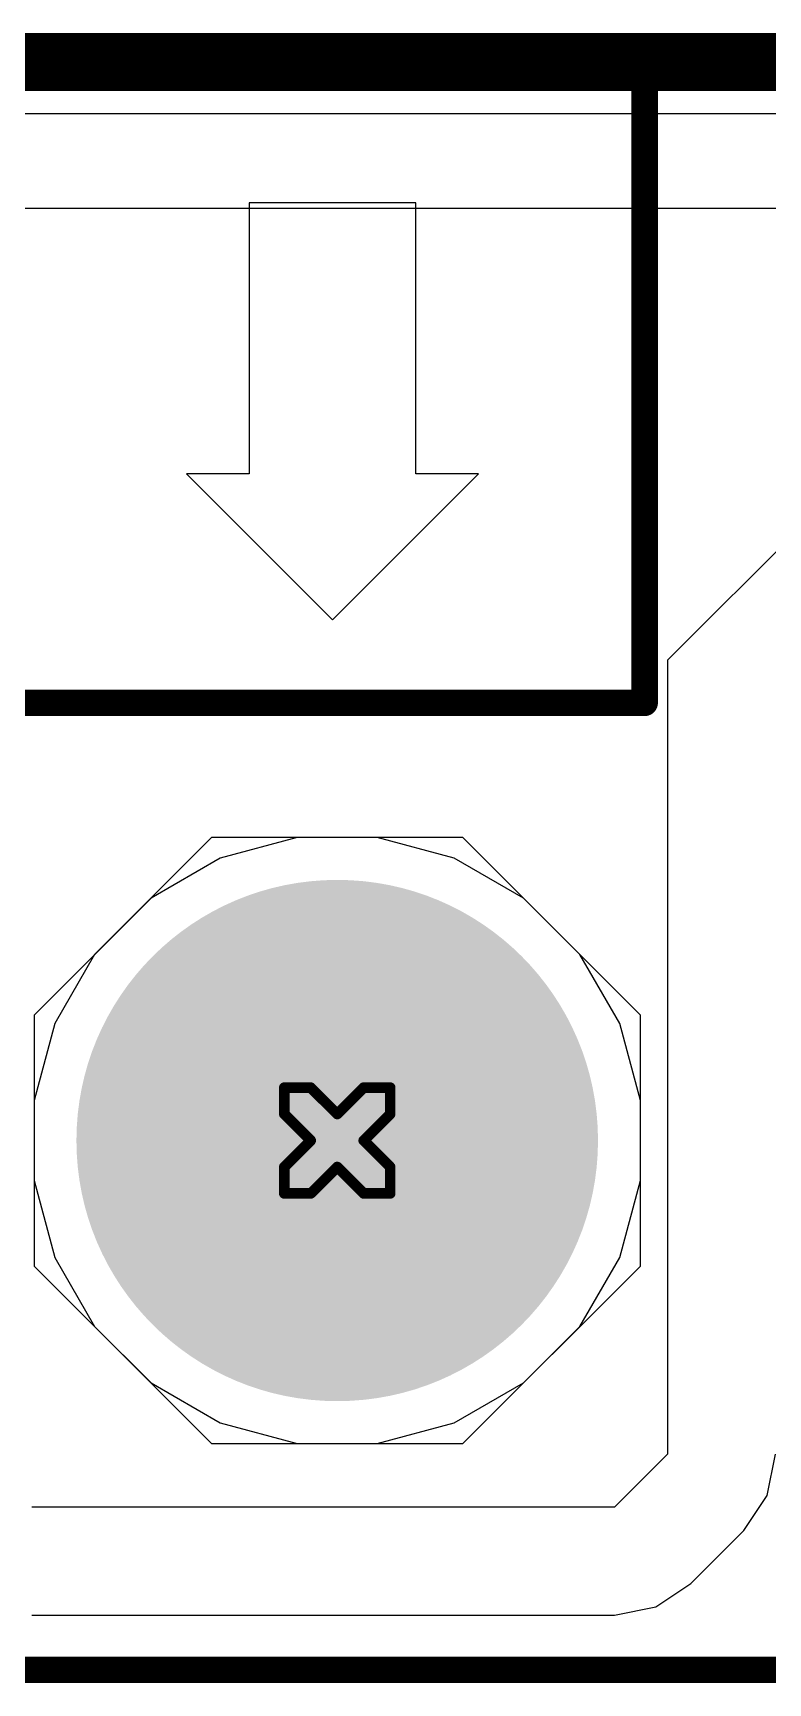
# Model space of a CAD drawing. Header units: inches. Extents: x -4 to 5258, y -4 to 5281.
# Drawn here: x 117.84 to 121.37, y 98.22 to 106.14 of the extents above; entities that cross this region are included whole.
import ezdxf

# ---------------------------------------------------------------- set-up
doc = ezdxf.new("R2010")
doc.units = ezdxf.units.IN
for name, color, linetype in [('Board Outline', 216, 'Continuous'), ('Bottom Layer', 5, 'Continuous'), ('Bottom Solder', 6, 'Continuous'), ('Drill Drawing', 1, 'Continuous'), ('Layer 1', 16, 'Continuous'), ('Layer 2', 76, 'Continuous'), ('Multi-Layer', 9, 'Continuous'), ('Pad Holes', 156, 'Continuous'), ('Top Layer', 1, 'Continuous'), ('Top Overlay', 2, 'Continuous'), ('Top Solder', 216, 'Continuous')]:
    doc.layers.add(name, color=color, linetype=linetype)

# ---------------------------------------------------------------- blocks, each defined once
blk = doc.blocks.new('DB128L_5_08_3P_OG_S_216')
at = {"layer": 'Bottom Layer'}
h = blk.add_hatch(color=5, dxfattribs=at)
edge = h.paths.add_edge_path()
edge.add_arc((5.08, 0), 1.2, 0, 360)
at = {"layer": 'Bottom Solder'}
h = blk.add_hatch(color=6, dxfattribs=at)
edge = h.paths.add_edge_path()
edge.add_arc((5.08, 0), 1.2508, 0, 360)
at = {"layer": 'Layer 1'}
h = blk.add_hatch(color=16, dxfattribs=at)
edge = h.paths.add_edge_path()
edge.add_arc((5.08, 0), 1.2, 0, 360)
at = {"layer": 'Layer 2'}
h = blk.add_hatch(color=76, dxfattribs=at)
edge = h.paths.add_edge_path()
edge.add_arc((5.08, 0), 1.2, 0, 360)
at = {"layer": 'Multi-Layer'}
h = blk.add_hatch(color=9, dxfattribs=at)
edge = h.paths.add_edge_path()
edge.add_arc((5.08, 0), 1.2, 0, 360)
at = {"layer": 'Pad Holes'}
h = blk.add_hatch(color=7, dxfattribs=at)
edge = h.paths.add_edge_path()
edge.add_arc((5.08, 0), 0.8, 0, 360)
at = {"layer": 'Top Layer'}
h = blk.add_hatch(color=1, dxfattribs=at)
edge = h.paths.add_edge_path()
edge.add_arc((5.08, 0), 1.2, 0, 360)
at = {"layer": 'Top Solder'}
h = blk.add_hatch(color=216, dxfattribs=at)
edge = h.paths.add_edge_path()
edge.add_arc((5.08, 0), 1.2508, 0, 360)
at = {"layer": 'Top Overlay'}
for p, q in [((5.1031, -2.4996), (4.4031, -3.1996)), ((5.8031, -3.1996), (5.1031, -2.4996)), ((5.1031, -2.4996), (5.1031, -2.4996)), ((4.4031, -3.1996), (4.7031, -3.1996)), ((4.7031, -3.1996), (4.7031, -4.4996)), ((5.5031, -4.4996), (5.5031, -3.1996)), ((5.5031, -3.1996), (5.8031, -3.1996)), ((4.7031, -4.4996), (5.5031, -4.4996))]:
    blk.add_line(p, q, dxfattribs=at)
for points in [[(7.53, 2.54, 0.127, 0.127, 0), (-7.53, 2.54, 0.127, 0.127, 0)], [(3.6053, -2.1005, 0.127, 0.127, 0), (3.6053, -5.1002, 0.127, 0.127, 0)], [(6.605, -2.1005, 0.127, 0.127, 0), (3.6053, -2.1005, 0.127, 0.127, 0)], [(7.62, -5.1, 0.127, 0.127, 0), (-7.62, -5.1, 0.127, 0.127, 0)]]:
    blk.add_lwpolyline(points, format="xyseb", dxfattribs=at)
for points in [[(3.5736, -2.1005, 0.0635, 0.0635, 1), (3.6371, -2.1005, 0.0635, 0.0635, 1)], [(3.5736, -2.1005, 0.0635, 0.0635, 1), (3.6371, -2.1005, 0.0635, 0.0635, 1)], [(3.5736, -5.1002, 0.0635, 0.0635, 1), (3.6371, -5.1002, 0.0635, 0.0635, 1)]]:
    blk.add_lwpolyline(points, format="xyseb", close=True, dxfattribs=at)

msp = doc.modelspace()

# ---------------------------------------------------------------- linework, layer by layer
at = {"layer": 'Board Outline'}
msp.add_lwpolyline([(-4.0093, 106.0093, 0.254, 0.254, 0), (145.9907, 106.0093, 0.254, 0.254, 0)], format="xyseb", dxfattribs=at)
at = {"layer": 'Bottom Layer'}
for p, q in [((50.1444, 105.2954), (125.6622, 105.2954)), ((119.1115, 102.2751), (118.7417, 102.176)), ((119.4943, 102.2751), (119.1115, 102.2751)), ((119.8641, 102.176), (119.4943, 102.2751)), ((118.7417, 102.176), (118.4101, 101.9846)), ((120.1957, 101.9846), (119.8641, 102.176)), ((118.4101, 101.9846), (118.1394, 101.7139)), ((120.4664, 101.7139), (120.1957, 101.9846)), ((118.1394, 101.7139), (117.948, 101.3823)), ((120.6578, 101.3823), (120.4664, 101.7139)), ((117.948, 101.3823), (117.8489, 101.0125)), ((120.7569, 101.0125), (120.6578, 101.3823)), ((117.8489, 101.0125), (117.8489, 100.6297)), ((120.7569, 100.6297), (120.7569, 101.0125)), ((117.8489, 100.6297), (117.948, 100.2599)), ((120.6578, 100.2599), (120.7569, 100.6297)), ((117.948, 100.2599), (118.1394, 99.9283)), ((120.4664, 99.9283), (120.6578, 100.2599)), ((118.1394, 99.9283), (118.4101, 99.6576)), ((120.1957, 99.6576), (120.4664, 99.9283)), ((118.4101, 99.6576), (118.7417, 99.4662)), ((119.8641, 99.4662), (120.1957, 99.6576)), ((118.7417, 99.4662), (119.1115, 99.3671)), ((119.4943, 99.3671), (119.8641, 99.4662)), ((119.1115, 99.3671), (119.4943, 99.3671))]:
    msp.add_line(p, q, dxfattribs=at)
at = {"layer": 'Drill Drawing'}
for points in [[(119.0489, 100.9481, 0.0508, 0.0508, 0), (119.0489, 101.0751, 0.0508, 0.0508, 0)], [(119.0489, 101.0751, 0.0508, 0.0508, 0), (119.1759, 101.0751, 0.0508, 0.0508, 0)], [(119.1759, 101.0751, 0.0508, 0.0508, 0), (119.3029, 100.9481, 0.0508, 0.0508, 0)], [(119.3029, 100.9481, 0.0508, 0.0508, 0), (119.4299, 101.0751, 0.0508, 0.0508, 0)], [(119.4299, 101.0751, 0.0508, 0.0508, 0), (119.5569, 101.0751, 0.0508, 0.0508, 0)], [(119.5569, 100.9481, 0.0508, 0.0508, 0), (119.5569, 101.0751, 0.0508, 0.0508, 0)], [(119.0489, 100.9481, 0.0508, 0.0508, 0), (119.1759, 100.8211, 0.0508, 0.0508, 0)], [(119.4299, 100.8211, 0.0508, 0.0508, 0), (119.5569, 100.9481, 0.0508, 0.0508, 0)], [(119.0489, 100.6941, 0.0508, 0.0508, 0), (119.1759, 100.8211, 0.0508, 0.0508, 0)], [(119.4299, 100.8211, 0.0508, 0.0508, 0), (119.5569, 100.6941, 0.0508, 0.0508, 0)], [(119.0489, 100.5671, 0.0508, 0.0508, 0), (119.0489, 100.6941, 0.0508, 0.0508, 0)], [(119.1759, 100.5671, 0.0508, 0.0508, 0), (119.3029, 100.6941, 0.0508, 0.0508, 0)], [(119.3029, 100.6941, 0.0508, 0.0508, 0), (119.4299, 100.5671, 0.0508, 0.0508, 0)], [(119.5569, 100.5671, 0.0508, 0.0508, 0), (119.5569, 100.6941, 0.0508, 0.0508, 0)], [(119.0489, 100.5671, 0.0508, 0.0508, 0), (119.1759, 100.5671, 0.0508, 0.0508, 0)], [(119.4299, 100.5671, 0.0508, 0.0508, 0), (119.5569, 100.5671, 0.0508, 0.0508, 0)]]:
    msp.add_lwpolyline(points, format="xyseb", dxfattribs=at)
for points in [[(119.0362, 101.0751, 0.0254, 0.0254, 1), (119.0616, 101.0751, 0.0254, 0.0254, 1)], [(119.0362, 101.0751, 0.0254, 0.0254, 1), (119.0616, 101.0751, 0.0254, 0.0254, 1)], [(119.1632, 101.0751, 0.0254, 0.0254, 1), (119.1886, 101.0751, 0.0254, 0.0254, 1)], [(119.1632, 101.0751, 0.0254, 0.0254, 1), (119.1886, 101.0751, 0.0254, 0.0254, 1)], [(119.4172, 101.0751, 0.0254, 0.0254, 1), (119.4426, 101.0751, 0.0254, 0.0254, 1)], [(119.4172, 101.0751, 0.0254, 0.0254, 1), (119.4426, 101.0751, 0.0254, 0.0254, 1)], [(119.5442, 101.0751, 0.0254, 0.0254, 1), (119.5696, 101.0751, 0.0254, 0.0254, 1)], [(119.5442, 101.0751, 0.0254, 0.0254, 1), (119.5696, 101.0751, 0.0254, 0.0254, 1)], [(119.0362, 100.9481, 0.0254, 0.0254, 1), (119.0616, 100.9481, 0.0254, 0.0254, 1)], [(119.0362, 100.9481, 0.0254, 0.0254, 1), (119.0616, 100.9481, 0.0254, 0.0254, 1)], [(119.2902, 100.9481, 0.0254, 0.0254, 1), (119.3156, 100.9481, 0.0254, 0.0254, 1)], [(119.2902, 100.9481, 0.0254, 0.0254, 1), (119.3156, 100.9481, 0.0254, 0.0254, 1)], [(119.5442, 100.9481, 0.0254, 0.0254, 1), (119.5696, 100.9481, 0.0254, 0.0254, 1)], [(119.5442, 100.9481, 0.0254, 0.0254, 1), (119.5696, 100.9481, 0.0254, 0.0254, 1)], [(119.1632, 100.8211, 0.0254, 0.0254, 1), (119.1886, 100.8211, 0.0254, 0.0254, 1)], [(119.1632, 100.8211, 0.0254, 0.0254, 1), (119.1886, 100.8211, 0.0254, 0.0254, 1)], [(119.4172, 100.8211, 0.0254, 0.0254, 1), (119.4426, 100.8211, 0.0254, 0.0254, 1)], [(119.4172, 100.8211, 0.0254, 0.0254, 1), (119.4426, 100.8211, 0.0254, 0.0254, 1)], [(119.0362, 100.6941, 0.0254, 0.0254, 1), (119.0616, 100.6941, 0.0254, 0.0254, 1)], [(119.0362, 100.6941, 0.0254, 0.0254, 1), (119.0616, 100.6941, 0.0254, 0.0254, 1)], [(119.2902, 100.6941, 0.0254, 0.0254, 1), (119.3156, 100.6941, 0.0254, 0.0254, 1)], [(119.2902, 100.6941, 0.0254, 0.0254, 1), (119.3156, 100.6941, 0.0254, 0.0254, 1)], [(119.5442, 100.6941, 0.0254, 0.0254, 1), (119.5696, 100.6941, 0.0254, 0.0254, 1)], [(119.5442, 100.6941, 0.0254, 0.0254, 1), (119.5696, 100.6941, 0.0254, 0.0254, 1)], [(119.0362, 100.5671, 0.0254, 0.0254, 1), (119.0616, 100.5671, 0.0254, 0.0254, 1)], [(119.0362, 100.5671, 0.0254, 0.0254, 1), (119.0616, 100.5671, 0.0254, 0.0254, 1)], [(119.1632, 100.5671, 0.0254, 0.0254, 1), (119.1886, 100.5671, 0.0254, 0.0254, 1)], [(119.1632, 100.5671, 0.0254, 0.0254, 1), (119.1886, 100.5671, 0.0254, 0.0254, 1)], [(119.4172, 100.5671, 0.0254, 0.0254, 1), (119.4426, 100.5671, 0.0254, 0.0254, 1)], [(119.4172, 100.5671, 0.0254, 0.0254, 1), (119.4426, 100.5671, 0.0254, 0.0254, 1)], [(119.5442, 100.5671, 0.0254, 0.0254, 1), (119.5696, 100.5671, 0.0254, 0.0254, 1)], [(119.5442, 100.5671, 0.0254, 0.0254, 1), (119.5696, 100.5671, 0.0254, 0.0254, 1)]]:
    msp.add_lwpolyline(points, format="xyseb", close=True, dxfattribs=at)
at = {"layer": 'Layer 1'}
for p, q in [((-3.7504, 105.7504), (145.7317, 105.7504)), ((121.522, 103.7607), (120.887, 103.1257)), ((120.887, 103.1257), (120.887, 99.3157)), ((120.887, 99.3157), (120.633, 99.0617)), ((121.3655, 99.1175), (121.4049, 99.3157)), ((121.2532, 98.9494), (121.3655, 99.1175)), ((120.633, 99.0617), (117.839, 99.0617)), ((120.9992, 98.6954), (121.2532, 98.9494)), ((120.8312, 98.5831), (120.9992, 98.6954)), ((117.839, 98.5437), (120.633, 98.5437)), ((120.633, 98.5437), (120.8312, 98.5831))]:
    msp.add_line(p, q, dxfattribs=at)
at = {"layer": 'Top Layer'}
for p, q in [((108.9411, 105.2954), (127.3001, 105.2954)), ((118.7006, 102.2751), (117.8489, 101.4234)), ((119.9051, 102.2751), (118.7006, 102.2751)), ((120.7569, 101.4234), (119.9051, 102.2751)), ((117.8489, 101.4234), (117.8489, 100.2189)), ((120.7569, 100.2189), (120.7569, 101.4234)), ((117.8489, 100.2189), (118.7006, 99.3671)), ((119.9051, 99.3671), (120.7569, 100.2189)), ((118.7006, 99.3671), (119.9051, 99.3671))]:
    msp.add_line(p, q, dxfattribs=at)

# ---------------------------------------------------------------- block references
at = {"rotation": 180}
msp.add_blockref('DB128L_5_08_3P_OG_S_216', (124.3829, 100.8211), dxfattribs=at)

doc.saveas('drawing.dxf')
